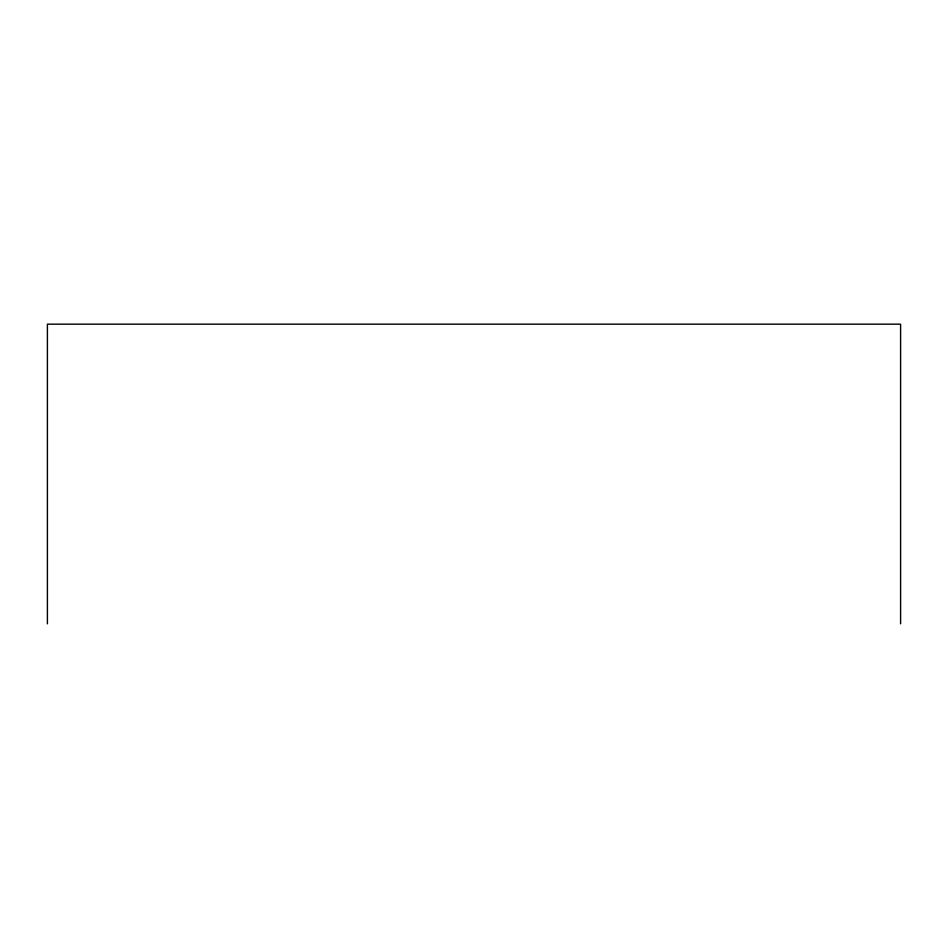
<?xml version="1.0" encoding="UTF-8"?>
<svg xmlns="http://www.w3.org/2000/svg" width="948" height="948" viewBox="0 0 948 948"><rect width="100%" height="100%" fill="white"/><g stroke="black" fill="none" stroke-linecap="round" stroke-linejoin="round"><path stroke-width="1.42" d="M900.6 623.831L900.6 324.169L47.4 324.169L47.4 623.831"/></g></svg>
